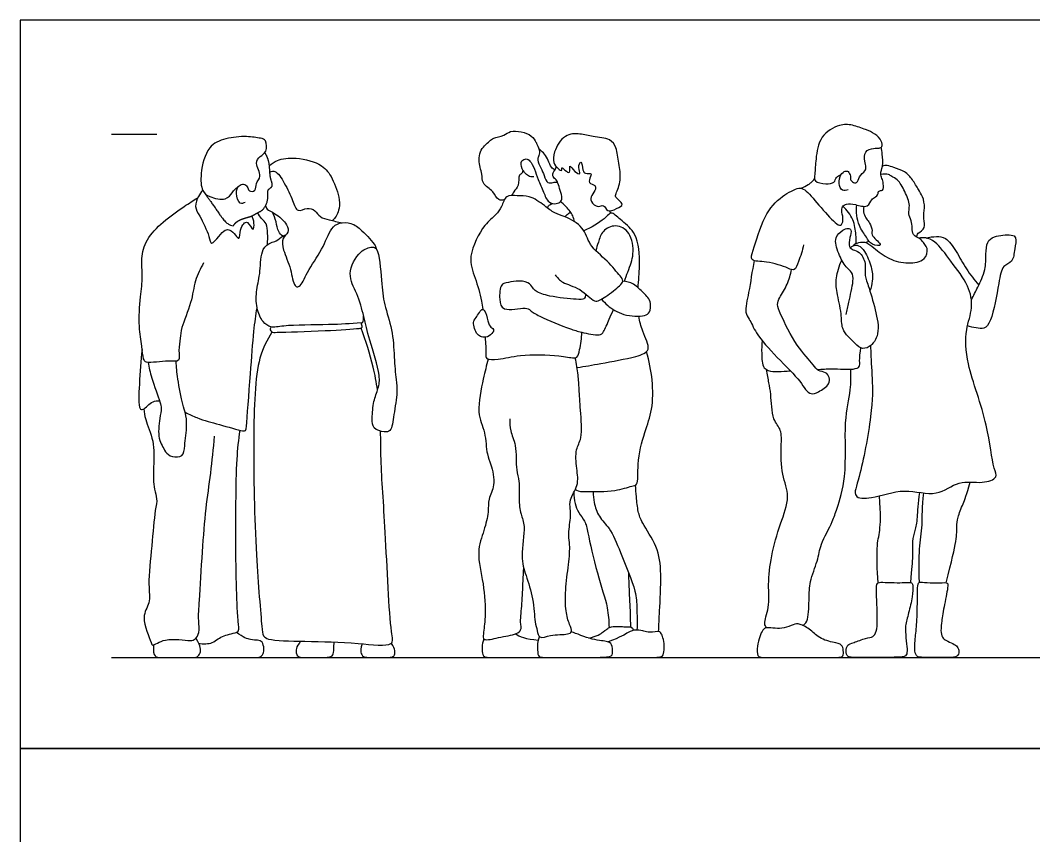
# Model space of a CAD drawing. Header units: millimetres. Extents: x 1 to 7, y 0.3 to 34.9.
# Drawn here: x 1.011 to 4.403, y 3.079 to 5.81 of the extents above; entities that cross this region are included whole.
import ezdxf

# ---------------------------------------------------------------- set-up
doc = ezdxf.new("R2010")
doc.units = ezdxf.units.MM
for name, color, linetype, true_color in [('AG-DIAGRAM', 7, 'Continuous', 0xfecc66), ('AG-GUIDE', 7, 'Continuous', 0xcccccc), ('AG-PEOPLE', 7, 'Continuous', 0x66ccff), ('X-VPRT', 6, 'Continuous', 0xff00ff)]:
    doc.layers.add(name, color=color, linetype=linetype, true_color=true_color)

msp = doc.modelspace()

# ---------------------------------------------------------------- linework, layer by layer
at = {"layer": 'AG-DIAGRAM'}
msp.add_lwpolyline([(1.3161, 3.6765), (6.4977, 3.6765)], dxfattribs=at)
at = {"layer": 'AG-GUIDE'}
msp.add_lwpolyline([(1.3161, 5.4291), (1.4685, 5.4291)], dxfattribs=at)
at = {"layer": 'AG-PEOPLE'}
for points, knots in [([(3.7817, 5.2423), (3.7759, 5.2402), (3.7602, 5.2368), (3.7488, 5.2639), (3.7548, 5.2938), (3.7716, 5.3062), (3.7831, 5.3052), (3.7913, 5.2877), (3.7889, 5.2772), (3.7955, 5.2682), (3.8142, 5.2619), (3.8167, 5.2888), (3.8398, 5.3046), (3.8429, 5.3186), (3.836, 5.3378), (3.8349, 5.3727), (3.8671, 5.3829), (3.8847, 5.3806), (3.8982, 5.3861), (3.8948, 5.4079), (3.8714, 5.4317), (3.8403, 5.4441), (3.7959, 5.4609), (3.7513, 5.4631), (3.6845, 5.4239), (3.6737, 5.347), (3.6709, 5.2978), (3.666, 5.2677), (3.7072, 5.2611), (3.7371, 5.2641), (3.741, 5.2855), (3.7526, 5.2909), (3.758, 5.2929)], [0, 0, 0, 0, 0.246584, 0.530941, 0.845198, 1.092626, 1.268036, 1.507142, 1.691442, 1.875181, 2.089629, 2.35621, 2.654594, 2.855727, 3.114645, 3.432457, 3.740299, 3.985448, 4.176123, 4.419111, 4.745319, 5.080235, 5.469655, 5.848318, 6.326868, 6.823655, 7.23186, 7.506205, 7.849811, 8.152391, 8.393764, 8.632137, 8.632137, 8.632137, 8.632137]), ([(2.6315, 5.2095), (2.6247, 5.2073), (2.6087, 5.2052), (2.5958, 5.2396), (2.5555, 5.2609), (2.5579, 5.2956), (2.5483, 5.3172), (2.5422, 5.3723), (2.5819, 5.4046), (2.5939, 5.4176), (2.6317, 5.4225), (2.6509, 5.4411), (2.6887, 5.4375), (2.722, 5.4269), (2.7379, 5.4018), (2.7412, 5.3933), (2.7517, 5.3709), (2.7454, 5.3535), (2.7412, 5.3416), (2.754, 5.3142), (2.7649, 5.292), (2.7739, 5.2608), (2.795, 5.2683), (2.8046, 5.2675), (2.8097, 5.2678)], [1.54011, 1.54011, 1.54011, 1.54011, 1.774111, 2.10373, 2.478367, 2.78997, 3.071894, 3.481946, 3.874255, 4.116378, 4.455005, 4.746498, 5.088948, 5.42696, 5.704789, 5.886046, 6.175965, 6.413524, 6.610155, 6.913609, 7.217991, 7.513291, 7.751073, 7.974057, 7.974057, 7.974057, 7.974057]), ([(2.8115, 5.3132), (2.8049, 5.3189), (2.794, 5.3335), (2.7956, 5.3713), (2.8306, 5.4305), (2.886, 5.4313), (2.9269, 5.4191), (2.9862, 5.4155), (3.008, 5.383), (3.0135, 5.3302), (3.0245, 5.2773), (3.0061, 5.2313), (2.9994, 5.2172), (3.0385, 5.1923), (3.0055, 5.1795), (2.9752, 5.1644), (2.965, 5.1962), (2.9448, 5.1805), (2.9176, 5.2024), (2.9228, 5.2242), (2.9382, 5.2435), (2.9367, 5.2592), (2.9102, 5.2627), (2.9191, 5.2864), (2.9253, 5.2982), (2.9008, 5.2958), (2.8931, 5.3068), (2.8897, 5.3469), (2.876, 5.3158), (2.8903, 5.2917), (2.8651, 5.3007), (2.8467, 5.335), (2.8545, 5.2918), (2.8343, 5.3082), (2.821, 5.3214), (2.8266, 5.3026), (2.8163, 5.3091), (2.8115, 5.3132)], [0, 0, 0, 0, 0.28549, 0.628879, 1.08472, 1.486689, 1.87045, 2.296806, 2.632791, 3.04673, 3.476347, 3.867285, 4.072062, 4.396089, 4.676219, 4.990892, 5.25619, 5.497186, 5.802068, 6.060033, 6.342182, 6.540068, 6.793952, 7.054374, 7.22286, 7.465894, 7.682957, 7.977439, 8.227765, 8.485108, 8.727224, 9.007155, 9.264977, 9.500289, 9.706621, 9.873699, 10.081781, 10.081781, 10.081781, 10.081781]), ([(1.7637, 5.1997), (1.7586, 5.1978), (1.7436, 5.1911), (1.7304, 5.2315), (1.7409, 5.2575), (1.759, 5.2632), (1.7735, 5.2543), (1.774, 5.2356), (1.8028, 5.2371), (1.797, 5.2658), (1.8231, 5.2871), (1.7943, 5.3313), (1.8131, 5.3556), (1.8379, 5.3676), (1.8363, 5.4104), (1.8135, 5.4155), (1.7669, 5.4234), (1.6985, 5.4157), (1.6358, 5.3907), (1.613, 5.2987), (1.617, 5.2385), (1.6441, 5.2171), (1.6997, 5.2041), (1.7202, 5.2323), (1.7297, 5.2447), (1.739, 5.2525), (1.7438, 5.2558)], [0, 0, 0, 0, 0.231379, 0.570677, 0.867287, 1.096171, 1.314995, 1.538408, 1.78415, 2.058538, 2.360673, 2.740454, 3.031366, 3.323071, 3.658493, 3.909061, 4.299977, 4.778486, 5.229885, 5.773557, 6.205455, 6.527701, 6.93977, 7.254291, 7.482378, 7.72099, 7.72099, 7.72099, 7.72099]), ([(2.8008, 5.3088), (2.7965, 5.3113), (2.7873, 5.3171), (2.7786, 5.3414), (2.7669, 5.3622), (2.7535, 5.3735), (2.7473, 5.3806), (2.746, 5.3822)], [0, 0, 0, 0, 0.22135, 0.507369, 0.789892, 1.059927, 1.139295, 1.139295, 1.139295, 1.139295]), ([(3.6331, 5.0582), (3.6295, 5.0392), (3.6167, 5.0061), (3.6048, 4.9684), (3.5777, 4.9823), (3.5126, 5.0044), (3.4512, 5.0011), (3.4666, 5.0453), (3.4979, 5.1564), (3.5551, 5.2209), (3.6161, 5.2517), (3.6396, 5.2436), (3.6846, 5.1904), (3.7337, 5.1342), (3.7581, 5.1188), (3.7676, 5.1417), (3.7602, 5.1662), (3.761, 5.1867), (3.7774, 5.1977), (3.8059, 5.1941), (3.848, 5.1795), (3.8603, 5.21), (3.8664, 5.214), (3.8834, 5.2239), (3.8824, 5.2417), (3.9007, 5.2368), (3.9004, 5.264), (3.8956, 5.2803), (3.888, 5.2971), (3.8997, 5.3213), (3.8963, 5.3616), (3.8944, 5.377), (3.893, 5.3849)], [0, 0, 0, 0, 0.436381, 0.755185, 1.023917, 1.518314, 1.917412, 2.23816, 2.859385, 3.40538, 3.852495, 4.111474, 4.587927, 5.099974, 5.357496, 5.598547, 5.894887, 6.142741, 6.373427, 6.683531, 7.043559, 7.332008, 7.493018, 7.735361, 7.945604, 8.137428, 8.403378, 8.652048, 8.88286, 9.172616, 9.534092, 9.814138, 9.814138, 9.814138, 9.814138]), ([(1.845, 5.3235), (1.853, 5.3304), (1.8716, 5.3446), (1.9363, 5.3534), (2.0245, 5.3293), (2.0565, 5.2824), (2.0834, 5.2111), (2.0782, 5.1745), (2.069, 5.1539), (2.0606, 5.1437), (2.056, 5.1393)], [0, 0, 0, 0, 0.322876, 0.780066, 1.316762, 1.745843, 2.239924, 2.58167, 2.846631, 3.097776, 3.097776, 3.097776, 3.097776]), ([(2.7297, 5.2855), (2.7251, 5.2852), (2.7146, 5.284), (2.6871, 5.3103), (2.6856, 5.3412), (2.7057, 5.3478), (2.7186, 5.3393), (2.7339, 5.3107), (2.7435, 5.2758), (2.7628, 5.2364), (2.7763, 5.1978), (2.8043, 5.1937), (2.8227, 5.2025), (2.8252, 5.2208), (2.8166, 5.2464), (2.8096, 5.2691), (2.8059, 5.2761), (2.7922, 5.2858), (2.7934, 5.3002), (2.8053, 5.3138), (2.8047, 5.3185), (2.8045, 5.3203)], [0, 0, 0, 0, 0.213237, 0.555108, 0.849922, 1.079032, 1.291023, 1.610622, 1.96018, 2.345378, 2.6992, 2.980521, 3.222907, 3.452328, 3.75675, 4.032313, 4.192559, 4.413808, 4.621425, 4.862797, 4.980837, 4.980837, 4.980837, 4.980837]), ([(1.8468, 5.3019), (1.8522, 5.3036), (1.8674, 5.3103), (1.8979, 5.2617), (1.9226, 5.2111), (1.9367, 5.163), (1.9718, 5.1856), (1.9986, 5.1741), (2.0139, 5.1491), (2.0464, 5.1421), (2.074, 5.1344), (2.0886, 5.1322)], [0, 0, 0, 0, 0.237266, 0.642661, 1.103066, 1.453892, 1.770799, 2.065554, 2.364542, 2.68651, 3.067253, 3.067253, 3.067253, 3.067253]), ([(2.6935, 5.3084), (2.6932, 5.3049), (2.6919, 5.2965), (2.6772, 5.2931), (2.6822, 5.2556), (2.6624, 5.2373), (2.6589, 5.2271), (2.6554, 5.2231)], [0, 0, 0, 0, 0.187098, 0.378257, 0.707603, 1.000252, 1.21902, 1.21902, 1.21902, 1.21902]), ([(3.8, 5.055), (3.8008, 5.0568), (3.8019, 5.0616), (3.8248, 5.068), (3.8431, 5.0678), (3.87, 5.0463), (3.9193, 5.0072), (3.9806, 4.9934), (4.0412, 5.0038), (4.0519, 5.0468), (4.0299, 5.0704), (4.0203, 5.0808), (3.997, 5.0899), (3.9963, 5.1152), (3.995, 5.1392), (3.9814, 5.1625), (3.9916, 5.1917), (3.9725, 5.2365), (3.9504, 5.2777), (3.9274, 5.2857), (3.9182, 5.2957), (3.8993, 5.2959), (3.8912, 5.2931)], [0, 0, 0, 0, 0.138454, 0.40598, 0.648976, 0.974035, 1.428579, 1.887988, 2.312331, 2.652248, 2.962068, 3.182052, 3.448086, 3.722359, 4.006096, 4.290827, 4.59412, 4.993169, 5.384075, 5.650492, 5.855799, 6.14686, 6.14686, 6.14686, 6.14686]), ([(4.0111, 5.0845), (4.0125, 5.0887), (4.0143, 5.0984), (4.0443, 5.1138), (4.031, 5.1469), (4.0405, 5.1816), (4.0327, 5.2201), (4.0169, 5.243), (3.998, 5.2769), (3.9727, 5.3057), (3.9352, 5.3157), (3.9139, 5.3252), (3.9019, 5.323), (3.8966, 5.3214)], [0, 0, 0, 0, 0.210858, 0.510686, 0.824205, 1.17012, 1.52046, 1.822738, 2.177168, 2.530508, 2.883483, 3.156643, 3.390246, 3.390246, 3.390246, 3.390246]), ([(3.6236, 5.2477), (3.6322, 5.2508), (3.6484, 5.2595), (3.6587, 5.2667), (3.6663, 5.2747), (3.6693, 5.2789)], [0, 0, 0, 0, 0.3001032, 0.5063265, 0.7326381, 0.7326381, 0.7326381, 0.7326381]), ([(1.6219, 5.2412), (1.6162, 5.2349), (1.6066, 5.2212), (1.5926, 5.1847), (1.6137, 5.1543), (1.6435, 5.0915), (1.6497, 5.0531), (1.6765, 5.0876), (1.6952, 5.1098), (1.7141, 5.1096), (1.7308, 5.0928), (1.7458, 5.0705), (1.7469, 5.1107), (1.7573, 5.1281), (1.7729, 5.1402), (1.7931, 5.0964), (1.7945, 5.1344), (1.7903, 5.1475), (1.7862, 5.1549)], [0, 0, 0, 0, 0.289962, 0.626387, 0.969286, 1.461984, 1.74551, 2.067392, 2.385386, 2.60832, 2.896006, 3.120887, 3.425634, 3.703007, 3.907371, 4.21669, 4.474415, 4.762755, 4.762755, 4.762755, 4.762755]), ([(2.8014, 4.9574), (2.8089, 4.9484), (2.825, 4.928), (2.8858, 4.9159), (2.9309, 4.8651), (2.9512, 4.8721), (2.9959, 4.9016), (3.0353, 4.936), (3.0161, 4.9556), (2.9768, 5.007), (2.9128, 5.0545), (2.9002, 5.1192), (2.8357, 5.1534), (2.7991, 5.1628), (2.7657, 5.1898), (2.7161, 5.2249), (2.6765, 5.2201), (2.6341, 5.2277), (2.6235, 5.1839), (2.6028, 5.1569), (2.5614, 5.1262), (2.5055, 5.0189), (2.5344, 4.9483), (2.5529, 4.8848), (2.558, 4.8512), (2.5592, 4.8418)], [0, 0, 0, 0, 0.339609, 0.791439, 1.242558, 1.476026, 1.905296, 2.291669, 2.543042, 3.006085, 3.516175, 3.965654, 4.435536, 4.787249, 5.160178, 5.598201, 5.961622, 6.301463, 6.652022, 6.981963, 7.392227, 8.001069, 8.49506, 9.006392, 9.200772, 9.200772, 9.200772, 9.200772]), ([(1.6246, 4.9974), (1.6139, 4.9784), (1.5935, 4.9378), (1.5863, 4.8652), (1.5494, 4.7826), (1.5473, 4.7458), (1.5398, 4.7069), (1.5475, 4.6632), (1.506, 4.6734), (1.4325, 4.6585), (1.4222, 4.677), (1.4186, 4.7225), (1.4065, 4.7856), (1.4122, 4.8837), (1.4229, 4.9507), (1.4134, 5.0128), (1.4328, 5.0785), (1.4874, 5.1361), (1.5592, 5.1869), (1.5896, 5.206), (1.605, 5.215)], [0, 0, 0, 0, 0.462754, 0.959375, 1.497489, 1.843818, 2.209273, 2.537677, 2.868388, 3.357784, 3.581132, 3.954817, 4.424796, 4.992094, 5.466935, 5.912001, 6.373201, 6.884851, 7.420376, 7.838878, 7.838878, 7.838878, 7.838878]), ([(1.8325, 5.1896), (1.8337, 5.1855), (1.8363, 5.175), (1.8662, 5.1645), (1.9056, 5.1286), (1.9113, 5.0987), (1.8853, 5.0806), (1.8906, 5.0371), (1.9186, 4.9799), (1.9249, 4.9192), (1.9494, 4.9148), (1.9721, 4.972), (2.0224, 5.0389), (2.0487, 5.1127), (2.0782, 5.1341), (2.1214, 5.1328), (2.1545, 5.1081), (2.2008, 5.0571), (2.2022, 5.0474), (2.2036, 5.0431)], [0, 0, 0, 0, 0.205884, 0.519799, 0.939762, 1.227855, 1.519299, 1.874972, 2.35165, 2.780003, 2.988423, 3.409024, 3.956442, 4.455219, 4.782709, 5.135885, 5.517118, 5.982107, 6.19235, 6.19235, 6.19235, 6.19235]), ([(2.7754, 5.1817), (2.7767, 5.1851), (2.7807, 5.1917), (2.7891, 5.1953), (2.7934, 5.196)], [0, 0, 0, 0, 0.1886265, 0.3955734, 0.3955734, 0.3955734, 0.3955734]), ([(2.8658, 5.1359), (2.8637, 5.1431), (2.8633, 5.1542), (2.8421, 5.1845), (2.8236, 5.1994), (2.8193, 5.2029)], [0.0534179, 0.0534179, 0.0534179, 0.0534179, 0.3231343, 0.6365667, 0.8698708, 0.8698708, 0.8698708, 0.8698708]), ([(3.834, 5.1869), (3.8328, 5.1791), (3.8334, 5.1632), (3.8426, 5.1438), (3.855, 5.1325), (3.8646, 5.105), (3.8573, 5.0871), (3.9072, 5.0521), (3.8565, 5.0567), (3.8441, 5.0859), (3.814, 5.1219), (3.8084, 5.1687), (3.8106, 5.1915)], [0, 0, 0, 0, 0.278726, 0.536974, 0.773484, 1.069377, 1.317223, 1.671776, 1.964425, 2.288028, 2.675104, 3.149778, 3.149778, 3.149778, 3.149778]), ([(1.8385, 5.0589), (1.8399, 5.0714), (1.8394, 5.0959), (1.8371, 5.1292), (1.8185, 5.1461), (1.8094, 5.1589), (1.8046, 5.1649)], [0, 0, 0, 0, 0.352044, 0.675083, 0.953687, 1.230584, 1.230584, 1.230584, 1.230584]), ([(1.8896, 5.0866), (1.8844, 5.0912), (1.8734, 5.1015), (1.8686, 5.1365), (1.8597, 5.1568), (1.8553, 5.1672)], [0, 0, 0, 0, 0.2609581, 0.5945267, 0.9292547, 0.9292547, 0.9292547, 0.9292547]), ([(2.8351, 5.1514), (2.837, 5.1546), (2.8416, 5.1606), (2.8492, 5.1658), (2.8533, 5.1677)], [0, 0, 0, 0, 0.1908261, 0.4014235, 0.4014235, 0.4014235, 0.4014235]), ([(3.079, 4.9144), (3.0808, 4.9384), (3.087, 5.0012), (3.0786, 5.0959), (3.028, 5.1349), (2.9939, 5.1667), (2.9829, 5.1632), (2.9648, 5.1419), (2.9217, 5.1153), (2.8974, 5.1052)], [2.812654, 2.812654, 2.812654, 2.812654, 3.190623, 3.778004, 4.233237, 4.603869, 4.765705, 5.055277, 5.564196, 5.564196, 5.564196, 5.564196]), ([(3.8084, 5.0628), (3.8089, 5.0723), (3.8085, 5.095), (3.8016, 5.1444), (3.7783, 5.1746), (3.7646, 5.1872)], [0.058856, 0.058856, 0.058856, 0.058856, 0.340759, 0.749504, 1.177587, 1.177587, 1.177587, 1.177587]), ([(3.0331, 4.9354), (3.0371, 4.9465), (3.0507, 4.9836), (3.0673, 5.024), (3.0566, 5.1013), (3.0051, 5.1295), (2.958, 5.1075), (2.9462, 5.067), (2.9398, 5.0482), (2.9377, 5.0384)], [7.710986, 7.710986, 7.710986, 7.710986, 7.89574, 8.353163, 8.831678, 9.236724, 9.620887, 9.982902, 10.296148, 10.296148, 10.296148, 10.296148]), ([(2.1519, 4.7964), (2.1156, 4.7942), (2.0487, 4.7892), (1.8961, 4.7902), (1.8512, 4.7784), (1.8197, 4.8), (1.7998, 4.8476), (1.8009, 4.9094), (1.8167, 4.9676), (1.8152, 5.0441), (1.8487, 5.067), (1.8676, 5.0688), (1.889, 5.0879), (1.8963, 5.0896), (1.8998, 5.0908)], [0, 0, 0, 0, 0.597566, 1.298361, 1.675708, 1.999672, 2.404007, 2.849693, 3.305438, 3.794293, 4.12759, 4.378339, 4.674635, 4.864941, 4.864941, 4.864941, 4.864941]), ([(3.7752, 4.8251), (3.7784, 4.8389), (3.7838, 4.8652), (3.8009, 4.9354), (3.7968, 4.967), (3.7721, 4.9836), (3.7491, 5.0283), (3.7325, 5.0826), (3.7631, 5.1074), (3.7807, 5.1156), (3.795, 5.1077), (3.7869, 5.0825), (3.7827, 5.0508), (3.7989, 5.0403), (3.822, 5.0364), (3.8436, 4.9957), (3.8351, 4.9594), (3.8509, 4.9198), (3.8735, 4.8406), (3.8902, 4.762), (3.857, 4.7131), (3.8224, 4.7082), (3.7995, 4.7341), (3.7817, 4.75), (3.7586, 4.7788), (3.7617, 4.8284), (3.7431, 4.8996), (3.7391, 4.9451), (3.7517, 4.9877), (3.7608, 5.007)], [0, 0, 0, 0, 0.373364, 0.857557, 1.166307, 1.460163, 1.870789, 2.286051, 2.620415, 2.866209, 3.057303, 3.341535, 3.658286, 3.886149, 4.154104, 4.523607, 4.865426, 5.229888, 5.754964, 6.268528, 6.679122, 6.987513, 7.309257, 7.594534, 7.924797, 8.326636, 8.815231, 9.214873, 9.636879, 9.636879, 9.636879, 9.636879]), ([(4.1945, 4.8743), (4.2022, 4.8882), (4.2158, 4.9163), (4.2437, 4.9743), (4.2422, 5.0247), (4.2458, 5.0683), (4.2697, 5.0887), (4.327, 5.0947), (4.3476, 5.0826), (4.3373, 5.0414), (4.3364, 5.0014), (4.2963, 4.9888), (4.2866, 4.9297), (4.2642, 4.8056), (4.239, 4.7745), (4.2097, 4.78), (4.1908, 4.7832), (4.1814, 4.7864)], [0, 0, 0, 0, 0.394999, 0.848667, 1.260125, 1.623389, 1.932074, 2.360038, 2.602132, 2.960095, 3.391812, 3.721295, 4.152836, 4.753258, 5.085569, 5.377277, 5.688964, 5.688964, 5.688964, 5.688964]), ([(3.7892, 5.0481), (3.7917, 5.0503), (3.8012, 5.0571), (3.8182, 5.0582), (3.8399, 5.0358), (3.8618, 4.984), (3.8653, 4.9418), (3.859, 4.9147), (3.855, 4.9037)], [10.010651, 10.010651, 10.010651, 10.010651, 10.10184, 10.356418, 10.661567, 11.0905, 11.480726, 11.775183, 11.775183, 11.775183, 11.775183]), ([(3.8568, 4.7202), (3.8572, 4.7157), (3.8577, 4.6852), (3.8632, 4.6133), (3.8649, 4.5026), (3.8227, 4.2801), (3.793, 4.2091), (3.8681, 4.207), (3.9695, 4.2481), (4.0785, 4.2094), (4.1506, 4.2731), (4.2264, 4.2565), (4.2863, 4.2769), (4.2639, 4.3162), (4.2525, 4.4624), (4.1769, 4.653), (4.172, 4.7711), (4.2017, 4.8463), (4.1871, 4.9244), (4.1266, 5.0005), (4.0777, 5.0698), (4.0428, 5.0828), (4.0264, 5.0817), (4.019, 5.0801)], [0.301605, 0.301605, 0.301605, 0.301605, 0.427298, 1.076734, 1.702997, 2.37201, 2.800959, 3.213669, 3.823024, 4.413342, 4.937641, 5.440488, 5.838525, 6.154433, 6.845245, 7.683106, 8.295144, 8.793572, 9.285493, 9.857817, 10.382315, 10.713744, 10.986406, 10.986406, 10.986406, 10.986406]), ([(4.043, 5.0808), (4.054, 5.0843), (4.0773, 5.0864), (4.1114, 5.0845), (4.1456, 5.0345), (4.1763, 4.9768), (4.2044, 4.9406), (4.2191, 4.9232)], [0, 0, 0, 0, 0.336918, 0.654916, 1.084187, 1.556424, 2.029642, 2.029642, 2.029642, 2.029642]), ([(2.2036, 5.0431), (2.1997, 5.0497), (2.1874, 5.0529), (2.1442, 5.0387), (2.1018, 4.9593), (2.1406, 4.8953), (2.162, 4.816), (2.1783, 4.7416), (2.2182, 4.6234), (2.2103, 4.5774), (2.1923, 4.534), (2.1884, 4.479), (2.1894, 4.4409), (2.2289, 4.4305), (2.2546, 4.4325), (2.2612, 4.4925), (2.2752, 4.5643), (2.268, 4.6076), (2.2623, 4.6848), (2.2584, 4.7737), (2.2275, 4.8594), (2.2205, 4.9328), (2.2133, 5.0267), (2.2036, 5.0431)], [0, 0, 0, 0, 0.235415, 0.602848, 1.115165, 1.597075, 2.107632, 2.62505, 3.256553, 3.641431, 4.027262, 4.456821, 4.786679, 5.127715, 5.383601, 5.805058, 6.302799, 6.680029, 7.176816, 7.725398, 8.259379, 8.780213, 9.366573, 9.366573, 9.366573, 9.366573]), ([(3.4674, 5.0052), (3.4604, 4.9699), (3.4516, 4.9035), (3.4338, 4.8323), (3.453, 4.8094), (3.474, 4.757), (3.5427, 4.6822), (3.6207, 4.6052), (3.6372, 4.5749), (3.6581, 4.5551), (3.6836, 4.5653), (3.7215, 4.5895), (3.7199, 4.6139), (3.7087, 4.6335), (3.6793, 4.6339), (3.6647, 4.6604), (3.6058, 4.7189), (3.5582, 4.8207), (3.5421, 4.8579), (3.5531, 4.8832), (3.5807, 4.9265), (3.5893, 4.9585), (3.5926, 4.9752)], [0, 0, 0, 0, 0.594999, 1.063933, 1.353447, 1.767964, 2.361022, 2.960309, 3.294054, 3.571209, 3.860704, 4.235005, 4.498272, 4.754511, 5.040824, 5.334992, 5.860195, 6.476573, 6.823263, 7.105836, 7.5139, 7.922804, 7.922804, 7.922804, 7.922804]), ([(2.9035, 4.8934), (2.9039, 4.8897), (2.9018, 4.8823), (2.8982, 4.8754), (2.8682, 4.8749), (2.7848, 4.8835), (2.7375, 4.9001), (2.7266, 4.9139), (2.7116, 4.9357), (2.6704, 4.9382), (2.6388, 4.9308), (2.6175, 4.9271), (2.6132, 4.8755), (2.6241, 4.8313), (2.7021, 4.8515), (2.7194, 4.8377), (2.75, 4.8162), (2.8523, 4.7755), (2.8857, 4.7665), (2.9495, 4.7513), (2.9652, 4.7667), (2.9805, 4.8062), (2.9915, 4.8296), (2.9966, 4.8411)], [0, 0, 0, 0, 0.191975, 0.333475, 0.62478, 1.165399, 1.56464, 1.793077, 2.071764, 2.432223, 2.762376, 2.999083, 3.394129, 3.738672, 4.212465, 4.467743, 4.816017, 5.410357, 5.782999, 6.221263, 6.468124, 6.854363, 7.136767, 7.136767, 7.136767, 7.136767]), ([(2.9567, 4.8766), (2.963, 4.8688), (2.9772, 4.8533), (3.0283, 4.8185), (3.0996, 4.8175), (3.1198, 4.831), (3.1227, 4.8624), (3.1126, 4.8828), (3.0955, 4.8978), (3.0648, 4.9305), (3.0397, 4.935), (3.0273, 4.9359)], [0, 0, 0, 0, 0.313725, 0.76305, 1.237695, 1.498617, 1.803901, 2.071069, 2.344216, 2.721014, 3.070298, 3.070298, 3.070298, 3.070298]), ([(1.5631, 4.4974), (1.5767, 4.4907), (1.6198, 4.4702), (1.67, 4.4602), (1.766, 4.4294), (1.7675, 4.4425), (1.7812, 4.6173), (1.7921, 4.7703), (1.8, 4.8228), (1.8039, 4.8472)], [2.456403, 2.456403, 2.456403, 2.456403, 2.685527, 3.195257, 3.693895, 4.066715, 4.837076, 5.4358, 5.929265, 5.929265, 5.929265, 5.929265]), ([(2.1519, 4.7964), (2.154, 4.797), (2.1605, 4.7974), (2.1604, 4.8109), (2.1605, 4.8194)], [0, 0, 0, 0, 0.1484776, 0.3901065, 0.3901065, 0.3901065, 0.3901065]), ([(2.5592, 4.8418), (2.5522, 4.8418), (2.5368, 4.8114), (2.5233, 4.8011), (2.5386, 4.7555), (2.5545, 4.7499), (2.5756, 4.7468), (2.5945, 4.764), (2.597, 4.7763), (2.58, 4.7848), (2.5755, 4.8098), (2.566, 4.8418), (2.5592, 4.8418)], [0, 0, 0, 0, 0.339878, 0.586525, 0.955216, 1.185948, 1.43996, 1.720512, 1.89853, 2.120653, 2.426416, 2.756065, 2.756065, 2.756065, 2.756065]), ([(2.8748, 4.6473), (2.9013, 4.6513), (2.9522, 4.6602), (3.0672, 4.6808), (3.1273, 4.7036), (3.095, 4.76), (3.0839, 4.8019), (3.0811, 4.8193)], [0, 0, 0, 0, 0.513968, 1.140763, 1.534818, 1.989802, 2.290947, 2.290947, 2.290947, 2.290947]), ([(1.8509, 4.7835), (1.8489, 4.7808), (1.8463, 4.7738), (1.8529, 4.764), (1.8765, 4.7659), (2.03, 4.7691), (2.1401, 4.7777), (2.1577, 4.7798), (2.1545, 4.7924), (2.1519, 4.7964)], [0, 0, 0, 0, 0.181556, 0.350562, 0.599465, 1.323573, 1.935461, 2.122416, 2.340434, 2.340434, 2.340434, 2.340434]), ([(1.8537, 4.766), (1.8377, 4.7383), (1.7986, 4.6777), (1.7896, 4.3911), (1.7967, 4.0416), (1.8188, 3.7894), (1.8228, 3.7485), (1.8446, 3.7322), (1.9745, 3.7309), (2.1276, 3.727), (2.2666, 3.7095), (2.2466, 3.7754), (2.2346, 4.1086), (2.2181, 4.3038), (2.2177, 4.4039), (2.2172, 4.4343)], [0, 0, 0, 0, 0.561581, 1.507655, 2.634697, 3.521523, 3.845901, 4.10099, 4.731708, 5.497368, 6.098157, 6.462926, 7.506931, 8.405195, 8.811633, 8.811633, 8.811633, 8.811633]), ([(2.2071, 4.5722), (2.2032, 4.598), (2.1893, 4.6685), (2.1683, 4.7368), (2.1517, 4.7794)], [9.453582, 9.453582, 9.453582, 9.453582, 9.82878, 10.499889, 10.499889, 10.499889, 10.499889]), ([(2.5672, 4.7489), (2.5687, 4.728), (2.5706, 4.6937), (2.5676, 4.673), (2.6171, 4.6731), (2.684, 4.6926), (2.81, 4.6897), (2.8607, 4.6784), (2.8768, 4.68), (2.8843, 4.7096), (2.891, 4.7459), (2.8904, 4.7656)], [9.74487, 9.74487, 9.74487, 9.74487, 10.076551, 10.321922, 10.672991, 11.172263, 11.821225, 12.22589, 12.419912, 12.715136, 13.154751, 13.154751, 13.154751, 13.154751]), ([(3.4943, 4.7374), (3.4923, 4.723), (3.4925, 4.6959), (3.4938, 4.6416), (3.5319, 4.6322), (3.5579, 4.6348), (3.5815, 4.6357), (3.5891, 4.6359)], [0, 0, 0, 0, 0.378183, 0.774401, 1.094866, 1.446776, 1.600063, 1.600063, 1.600063, 1.600063]), ([(1.4193, 4.708), (1.4137, 4.6695), (1.4108, 4.6014), (1.4047, 4.5073), (1.425, 4.504), (1.4499, 4.5355), (1.4698, 4.5368), (1.4778, 4.5353)], [0, 0, 0, 0, 0.619007, 1.137867, 1.322827, 1.693458, 1.903762, 1.903762, 1.903762, 1.903762]), ([(2.8693, 4.2396), (2.8703, 4.2385), (2.8778, 4.232), (2.9121, 4.2324), (3.001, 4.2302), (3.0551, 4.2507), (3.0816, 4.2522), (3.0742, 4.3306), (3.0998, 4.4298), (3.1291, 4.506), (3.1291, 4.6062), (3.1165, 4.6691), (3.1067, 4.7)], [0.211779, 0.211779, 0.211779, 0.211779, 0.262789, 0.555843, 1.104118, 1.542975, 1.782362, 2.252032, 2.846698, 3.364344, 3.928576, 4.493369, 4.493369, 4.493369, 4.493369]), ([(3.6779, 4.6404), (3.6942, 4.6417), (3.7355, 4.6446), (3.7957, 4.6385), (3.8232, 4.6488), (3.8185, 4.6705), (3.8226, 4.6985), (3.8241, 4.7132)], [2.157194, 2.157194, 2.157194, 2.157194, 2.469305, 2.954511, 3.224777, 3.468484, 3.849604, 3.849604, 3.849604, 3.849604]), ([(1.4391, 4.6645), (1.4426, 4.6468), (1.4487, 4.6144), (1.4794, 4.5331), (1.485, 4.5109), (1.4762, 4.4762), (1.4717, 4.4096), (1.4863, 4.3875), (1.4963, 4.3635), (1.5184, 4.3458), (1.5594, 4.3475), (1.5606, 4.388), (1.5706, 4.4531), (1.5653, 4.4945), (1.5531, 4.5243), (1.5374, 4.6113), (1.534, 4.6485), (1.5326, 4.6684)], [0, 0, 0, 0, 0.421479, 0.94626, 1.215352, 1.553481, 2.018704, 2.310178, 2.592992, 2.893789, 3.217956, 3.552298, 4.026569, 4.388354, 4.713284, 5.243972, 5.687398, 5.687398, 5.687398, 5.687398]), ([(2.5773, 4.6754), (2.5709, 4.6534), (2.5615, 4.6103), (2.5358, 4.4964), (2.5693, 4.4336), (2.571, 4.3561), (2.5882, 4.3241), (2.6034, 4.2526), (2.5758, 4.2082), (2.5799, 4.1622), (2.5637, 4.1), (2.536, 4.0272), (2.5637, 3.9243), (2.57, 3.8197), (2.561, 3.7575), (2.5588, 3.7299), (2.6134, 3.7443), (2.6718, 3.7532), (2.6907, 3.77), (2.6831, 3.7931), (2.6915, 3.8589), (2.6932, 3.9182), (2.6953, 3.9618), (2.6962, 3.9764)], [0, 0, 0, 0, 0.47534, 1.077373, 1.56437, 2.049421, 2.402292, 2.874998, 3.279288, 3.657706, 4.11264, 4.610556, 5.201687, 5.794272, 6.191409, 6.443192, 6.791583, 7.184573, 7.425803, 7.791235, 8.251293, 8.752448, 9.003254, 9.003254, 9.003254, 9.003254]), ([(2.6501, 4.4752), (2.6497, 4.462), (2.6494, 4.4335), (2.6739, 4.3879), (2.6686, 4.3039), (2.6835, 4.2676), (2.6788, 4.2088), (2.6848, 4.1552), (2.7048, 4.1153), (2.6833, 4.0138), (2.7039, 3.9511), (2.7296, 3.8742), (2.7325, 3.7944), (2.7412, 3.7698), (2.7467, 3.7365), (2.7894, 3.7546), (2.8402, 3.7519), (2.8604, 3.7619), (2.8472, 3.7903), (2.8359, 3.8318), (2.8345, 3.9032), (2.8469, 3.9869), (2.8524, 4.0523), (2.8436, 4.0831), (2.854, 4.1436), (2.8528, 4.1748), (2.8475, 4.206), (2.8823, 4.2527), (2.8729, 4.3085), (2.8677, 4.3739), (2.8945, 4.4111), (2.8855, 4.5058), (2.8817, 4.5734), (2.8791, 4.6219), (2.8729, 4.6606), (2.8689, 4.6796)], [0, 0, 0, 0, 0.360378, 0.772349, 1.288387, 1.649381, 2.081867, 2.498503, 2.876007, 3.443257, 3.91342, 4.431066, 4.942949, 5.294496, 5.566882, 5.921229, 6.389155, 6.616073, 6.903768, 7.329404, 7.815519, 8.351982, 8.842871, 9.162326, 9.581754, 9.901023, 10.209524, 10.626755, 11.05924, 11.510294, 11.887338, 12.436794, 12.916552, 13.311883, 13.748548, 13.748548, 13.748548, 13.748548]), ([(3.5089, 3.7758), (3.5064, 3.78), (3.4974, 3.7897), (3.521, 3.8477), (3.5125, 3.9218), (3.5238, 4.0179), (3.5533, 4.1224), (3.5907, 4.2148), (3.5575, 4.2879), (3.5566, 4.3813), (3.5614, 4.439), (3.5261, 4.4724), (3.5245, 4.5577), (3.5168, 4.5943), (3.5118, 4.6254), (3.509, 4.6401)], [0, 0, 0, 0, 0.220297, 0.647814, 1.150518, 1.711995, 2.316797, 2.872133, 3.373769, 3.928147, 4.347465, 4.728707, 5.245043, 5.60712, 5.991064, 5.991064, 5.991064, 5.991064]), ([(3.6295, 3.7841), (3.6346, 3.7867), (3.6492, 3.7927), (3.6513, 3.8781), (3.6524, 3.9312), (3.6831, 4.0051), (3.6871, 4.0534), (3.7296, 4.1283), (3.7443, 4.1739), (3.7804, 4.288), (3.7655, 4.4669), (3.7929, 4.5675), (3.7915, 4.6186), (3.7906, 4.6416)], [0, 0, 0, 0, 0.236843, 0.612524, 1.023848, 1.504972, 2.012377, 2.600997, 2.98152, 3.493559, 4.169055, 4.736143, 5.177661, 5.177661, 5.177661, 5.177661]), ([(1.4249, 4.5088), (1.4264, 4.4968), (1.4282, 4.4718), (1.462, 4.3995), (1.4569, 4.3172), (1.4565, 4.2411), (1.4714, 4.2078), (1.4607, 4.1647), (1.4522, 4.048), (1.4375, 3.9253), (1.449, 3.8579), (1.4118, 3.8131), (1.4494, 3.7296), (1.4524, 3.7115), (1.4981, 3.7469), (1.579, 3.7291), (1.5973, 3.7375), (1.614, 3.7608), (1.606, 3.8034), (1.6116, 3.8714), (1.6207, 4.033), (1.6314, 4.1732), (1.6496, 4.2931), (1.6577, 4.376), (1.6615, 4.4173)], [0, 0, 0, 0, 0.344074, 0.843339, 1.375849, 1.870109, 2.199184, 2.561986, 3.186399, 3.836308, 4.288718, 4.70234, 5.232894, 5.417176, 5.80802, 6.32747, 6.570921, 6.854564, 7.215484, 7.688141, 8.417946, 9.108908, 9.735519, 10.373918, 10.373918, 10.373918, 10.373918]), ([(1.6082, 3.7243), (1.6229, 3.7206), (1.656, 3.7229), (1.6713, 3.7407), (1.7153, 3.7574), (1.7463, 3.7599), (1.7396, 3.8013), (1.7363, 3.861), (1.7323, 4.01), (1.733, 4.1915), (1.7347, 4.3358), (1.7425, 4.4049), (1.7468, 4.437)], [0, 0, 0, 0, 0.385418, 0.663007, 1.053851, 1.34097, 1.665038, 2.110525, 2.807096, 3.595731, 4.286557, 4.836109, 4.836109, 4.836109, 4.836109]), ([(3.1474, 3.7635), (3.1488, 3.7864), (3.1508, 3.8316), (3.1578, 3.9567), (3.1472, 4.0465), (3.0928, 4.1247), (3.0781, 4.1643), (3.0737, 4.2085), (3.0711, 4.2401), (3.0703, 4.2531)], [0, 0, 0, 0, 0.474246, 1.108949, 1.664769, 2.209044, 2.578809, 2.983184, 3.262673, 3.262673, 3.262673, 3.262673]), ([(2.8641, 4.2291), (2.8637, 4.2167), (2.8667, 4.1918), (2.8784, 4.1613), (2.9034, 4.132), (2.9109, 4.0906), (2.9411, 3.9569), (2.9787, 3.8471), (2.981, 3.8004), (2.9817, 3.7762)], [0, 0, 0, 0, 0.348681, 0.676074, 1.016423, 1.381527, 2.053157, 2.683458, 3.134162, 3.134162, 3.134162, 3.134162]), ([(2.9282, 4.2319), (2.9283, 4.2192), (2.931, 4.1947), (2.9459, 4.1456), (2.9881, 4.1085), (3.0194, 4.0279), (3.0738, 3.8996), (3.0746, 3.8435), (3.0764, 3.7935), (3.0749, 3.7683)], [0, 0, 0, 0, 0.347365, 0.747625, 1.163671, 1.703373, 2.376031, 2.810294, 3.295291, 3.295291, 3.295291, 3.295291]), ([(3.0547, 3.7782), (3.0543, 3.7941), (3.0537, 3.825), (3.0496, 3.9065), (3.0484, 3.941), (3.0479, 3.9589)], [0.023171, 0.023171, 0.023171, 0.023171, 0.390916, 0.906209, 1.326257, 1.326257, 1.326257, 1.326257])]:
    msp.add_open_spline(points, degree=3, knots=knots, dxfattribs=at)
msp.add_rational_spline([(1.6293, 5.2303), (1.6418, 5.2116), (1.6673, 5.1781), (1.6977, 5.1303), (1.7134, 5.1254), (1.7188, 5.1218), (1.7197, 5.1211), (1.7209, 5.1209), (1.722, 5.1211), (1.7232, 5.1213), (1.7242, 5.1219), (1.7248, 5.1229), (1.7284, 5.1281), (1.7383, 5.1393), (1.7637, 5.1481), (1.7863, 5.1534), (1.8071, 5.1672), (1.8263, 5.1744), (1.8444, 5.2118), (1.8349, 5.2439), (1.86, 5.2521), (1.8486, 5.2776), (1.8467, 5.2991), (1.845, 5.3376), (1.8356, 5.3576), (1.83, 5.3673)], [1, 1, 1, 1, 1, 1, 0.949141516955, 0.949141516955, 1, 0.949141516955, 0.949141516955, 1, 1, 1, 1, 1, 1, 1, 1, 1, 1, 1, 1, 1, 1, 1], degree=3, knots=[0, 0, 0, 0, 0.470617, 0.896519, 1.123263, 1.123263, 1.123263, 1.134552, 1.134552, 1.134552, 1.14584, 1.14584, 1.14584, 1.368252, 1.670638, 1.949829, 2.229232, 2.485033, 2.842907, 3.151957, 3.393684, 3.663927, 3.94035, 4.289942, 4.621411, 4.621411, 4.621411, 4.621411], dxfattribs=at)
for points, degree in [([(2.9831, 5.1717), (2.9845, 5.1682), (2.9864, 5.1639)], 2), ([(3.8412, 5.0659), (3.8445, 5.0675), (3.8479, 5.0692), (3.8512, 5.0708)], 3), ([(4.1097, 3.9267), (4.1297, 4.0022), (4.1461, 4.076), (4.1455, 4.1174), (4.1468, 4.141), (4.1671, 4.1935), (4.1783, 4.2188), (4.1902, 4.2635)], 3), ([(3.8825, 3.9265), (3.8791, 3.9723), (3.8764, 4.0547), (3.8892, 4.0944), (3.8915, 4.1538), (3.8867, 4.2177)], 3), ([(3.9915, 3.9271), (3.9959, 3.9746), (4.0001, 4.0166), (3.9962, 4.0675), (4.0067, 4.1006), (4.0152, 4.1394), (4.0162, 4.1915), (4.0215, 4.2291)], 3), ([(4.021, 3.9281), (4.0185, 3.9746), (4.0192, 4.0445), (4.032, 4.1174), (4.0293, 4.1791), (4.0351, 4.2273)], 3), ([(3.9915, 3.9271), (3.9869, 3.9279), (3.9722, 3.9271), (3.9378, 3.9264), (3.8932, 3.9287), (3.8778, 3.9281), (3.8758, 3.9048), (3.8787, 3.8516), (3.8804, 3.7981), (3.8774, 3.762), (3.8659, 3.7437), (3.8449, 3.743), (3.7964, 3.7243), (3.7797, 3.7204), (3.7728, 3.6977), (3.7787, 3.6765), (3.8023, 3.6765), (3.8692, 3.6765), (3.9654, 3.6765), (3.9782, 3.683), (3.9801, 3.7007), (3.9755, 3.743), (3.9713, 3.782), (3.9844, 3.8227), (3.9982, 3.8824), (3.9998, 3.9221), (3.9961, 3.9263), (3.9915, 3.9271)], 3), ([(4.1097, 3.9267), (4.1033, 3.9274), (4.0799, 3.9248), (4.0326, 3.9277), (4.0172, 3.93), (4.0142, 3.9166), (4.0139, 3.8578), (4.0123, 3.7834), (4.0047, 3.7305), (4.0047, 3.6961), (4.0103, 3.6765), (4.0421, 3.6765), (4.1117, 3.6765), (4.1448, 3.6765), (4.1547, 3.6912), (4.1504, 3.7095), (4.1396, 3.7204), (4.1146, 3.7309), (4.0986, 3.7394), (4.0917, 3.7581), (4.0933, 3.788), (4.1018, 3.8414), (4.1183, 3.9205), (4.1161, 3.926), (4.1097, 3.9267)], 3), ([(2.9141, 3.7414), (2.9409, 3.7467), (2.9677, 3.7656), (2.9767, 3.7736), (2.9887, 3.7805), (3.0118, 3.7807), (3.0262, 3.7799), (3.045, 3.7778), (3.06, 3.78), (3.0632, 3.7669)], 3), ([(3.1474, 3.7635), (3.1155, 3.7582), (3.0926, 3.7667), (3.0706, 3.7697), (3.0491, 3.7633), (3.0209, 3.7444), (2.9783, 3.7286)], 3), ([(3.48, 3.683), (3.477, 3.6894), (3.4773, 3.7152), (3.4858, 3.7467), (3.4968, 3.7712), (3.5073, 3.7777), (3.5383, 3.7732), (3.5663, 3.7732), (3.6008, 3.7877), (3.6168, 3.7917), (3.6589, 3.7692), (3.6869, 3.7367), (3.7479, 3.7237), (3.7644, 3.7177), (3.7664, 3.6927), (3.7664, 3.6765), (3.7389, 3.6765), (3.6749, 3.6765), (3.4953, 3.6765), (3.483, 3.6765), (3.48, 3.683)], 3), ([(1.4572, 3.7183), (1.4556, 3.6974), (1.4599, 3.6765), (1.4817, 3.6765), (1.5359, 3.6765), (1.593, 3.6765), (1.6029, 3.6765), (1.6148, 3.6913), (1.6148, 3.7083), (1.6092, 3.724), (1.5992, 3.7416)], 3), ([(1.5943, 3.6765), (1.6256, 3.6765), (1.7301, 3.6765), (1.7989, 3.6765), (1.8154, 3.6765), (1.825, 3.6882), (1.8281, 3.7058), (1.822, 3.7305), (1.8063, 3.7353), (1.7851, 3.734), (1.7582, 3.7427), (1.7347, 3.7605)], 3), ([(2.5624, 3.7392), (2.5558, 3.7156), (2.5566, 3.6941), (2.5619, 3.6765), (2.5835, 3.6765), (2.6478, 3.6765), (2.7291, 3.6765), (2.7756, 3.6765)], 3), ([(2.6698, 3.756), (2.6801, 3.7462), (2.7045, 3.7385), (2.7442, 3.7343)], 3), ([(2.749, 3.7462), (2.7405, 3.7313), (2.7432, 3.6965), (2.7432, 3.6765), (2.7721, 3.6765), (2.8218, 3.6765), (2.9023, 3.6765), (2.986, 3.6765), (2.995, 3.6858), (2.9929, 3.7151), (2.9841, 3.7318), (2.9315, 3.7321), (2.872, 3.7566), (2.8555, 3.7627)], 3), ([(2.9452, 3.6768), (3.0089, 3.6765), (3.1211, 3.6765), (3.157, 3.6765), (3.1652, 3.6867), (3.1679, 3.7173), (3.1623, 3.7439), (3.1559, 3.758), (3.1509, 3.7638), (3.1474, 3.7635)], 3), ([(1.9495, 3.7309), (1.9334, 3.7104), (1.933, 3.688), (1.9432, 3.6765), (1.9639, 3.6765), (2.0075, 3.6765), (2.0518, 3.6765), (2.0593, 3.6867), (2.0609, 3.701), (2.0621, 3.728)], 3), ([(2.1559, 3.722), (2.1502, 3.7066), (2.1497, 3.6944), (2.1571, 3.6765), (2.1845, 3.6765), (2.226, 3.6765), (2.2592, 3.6765), (2.2645, 3.6845), (2.2661, 3.6973), (2.2613, 3.714), (2.2529, 3.724)], 3)]:
    msp.add_open_spline(points, degree=degree, dxfattribs=at)
at = {"layer": 'X-VPRT'}
for points in [[(1.0113, 5.8101), (1.0113, 3.3717), (6.8025, 3.3717), (6.8025, 5.8101)], [(1.0113, 3.3717), (1.0113, 0.9333), (6.8025, 0.9333), (6.8025, 3.3717)]]:
    msp.add_lwpolyline(points, close=True, dxfattribs=at)

doc.saveas('drawing.dxf')
